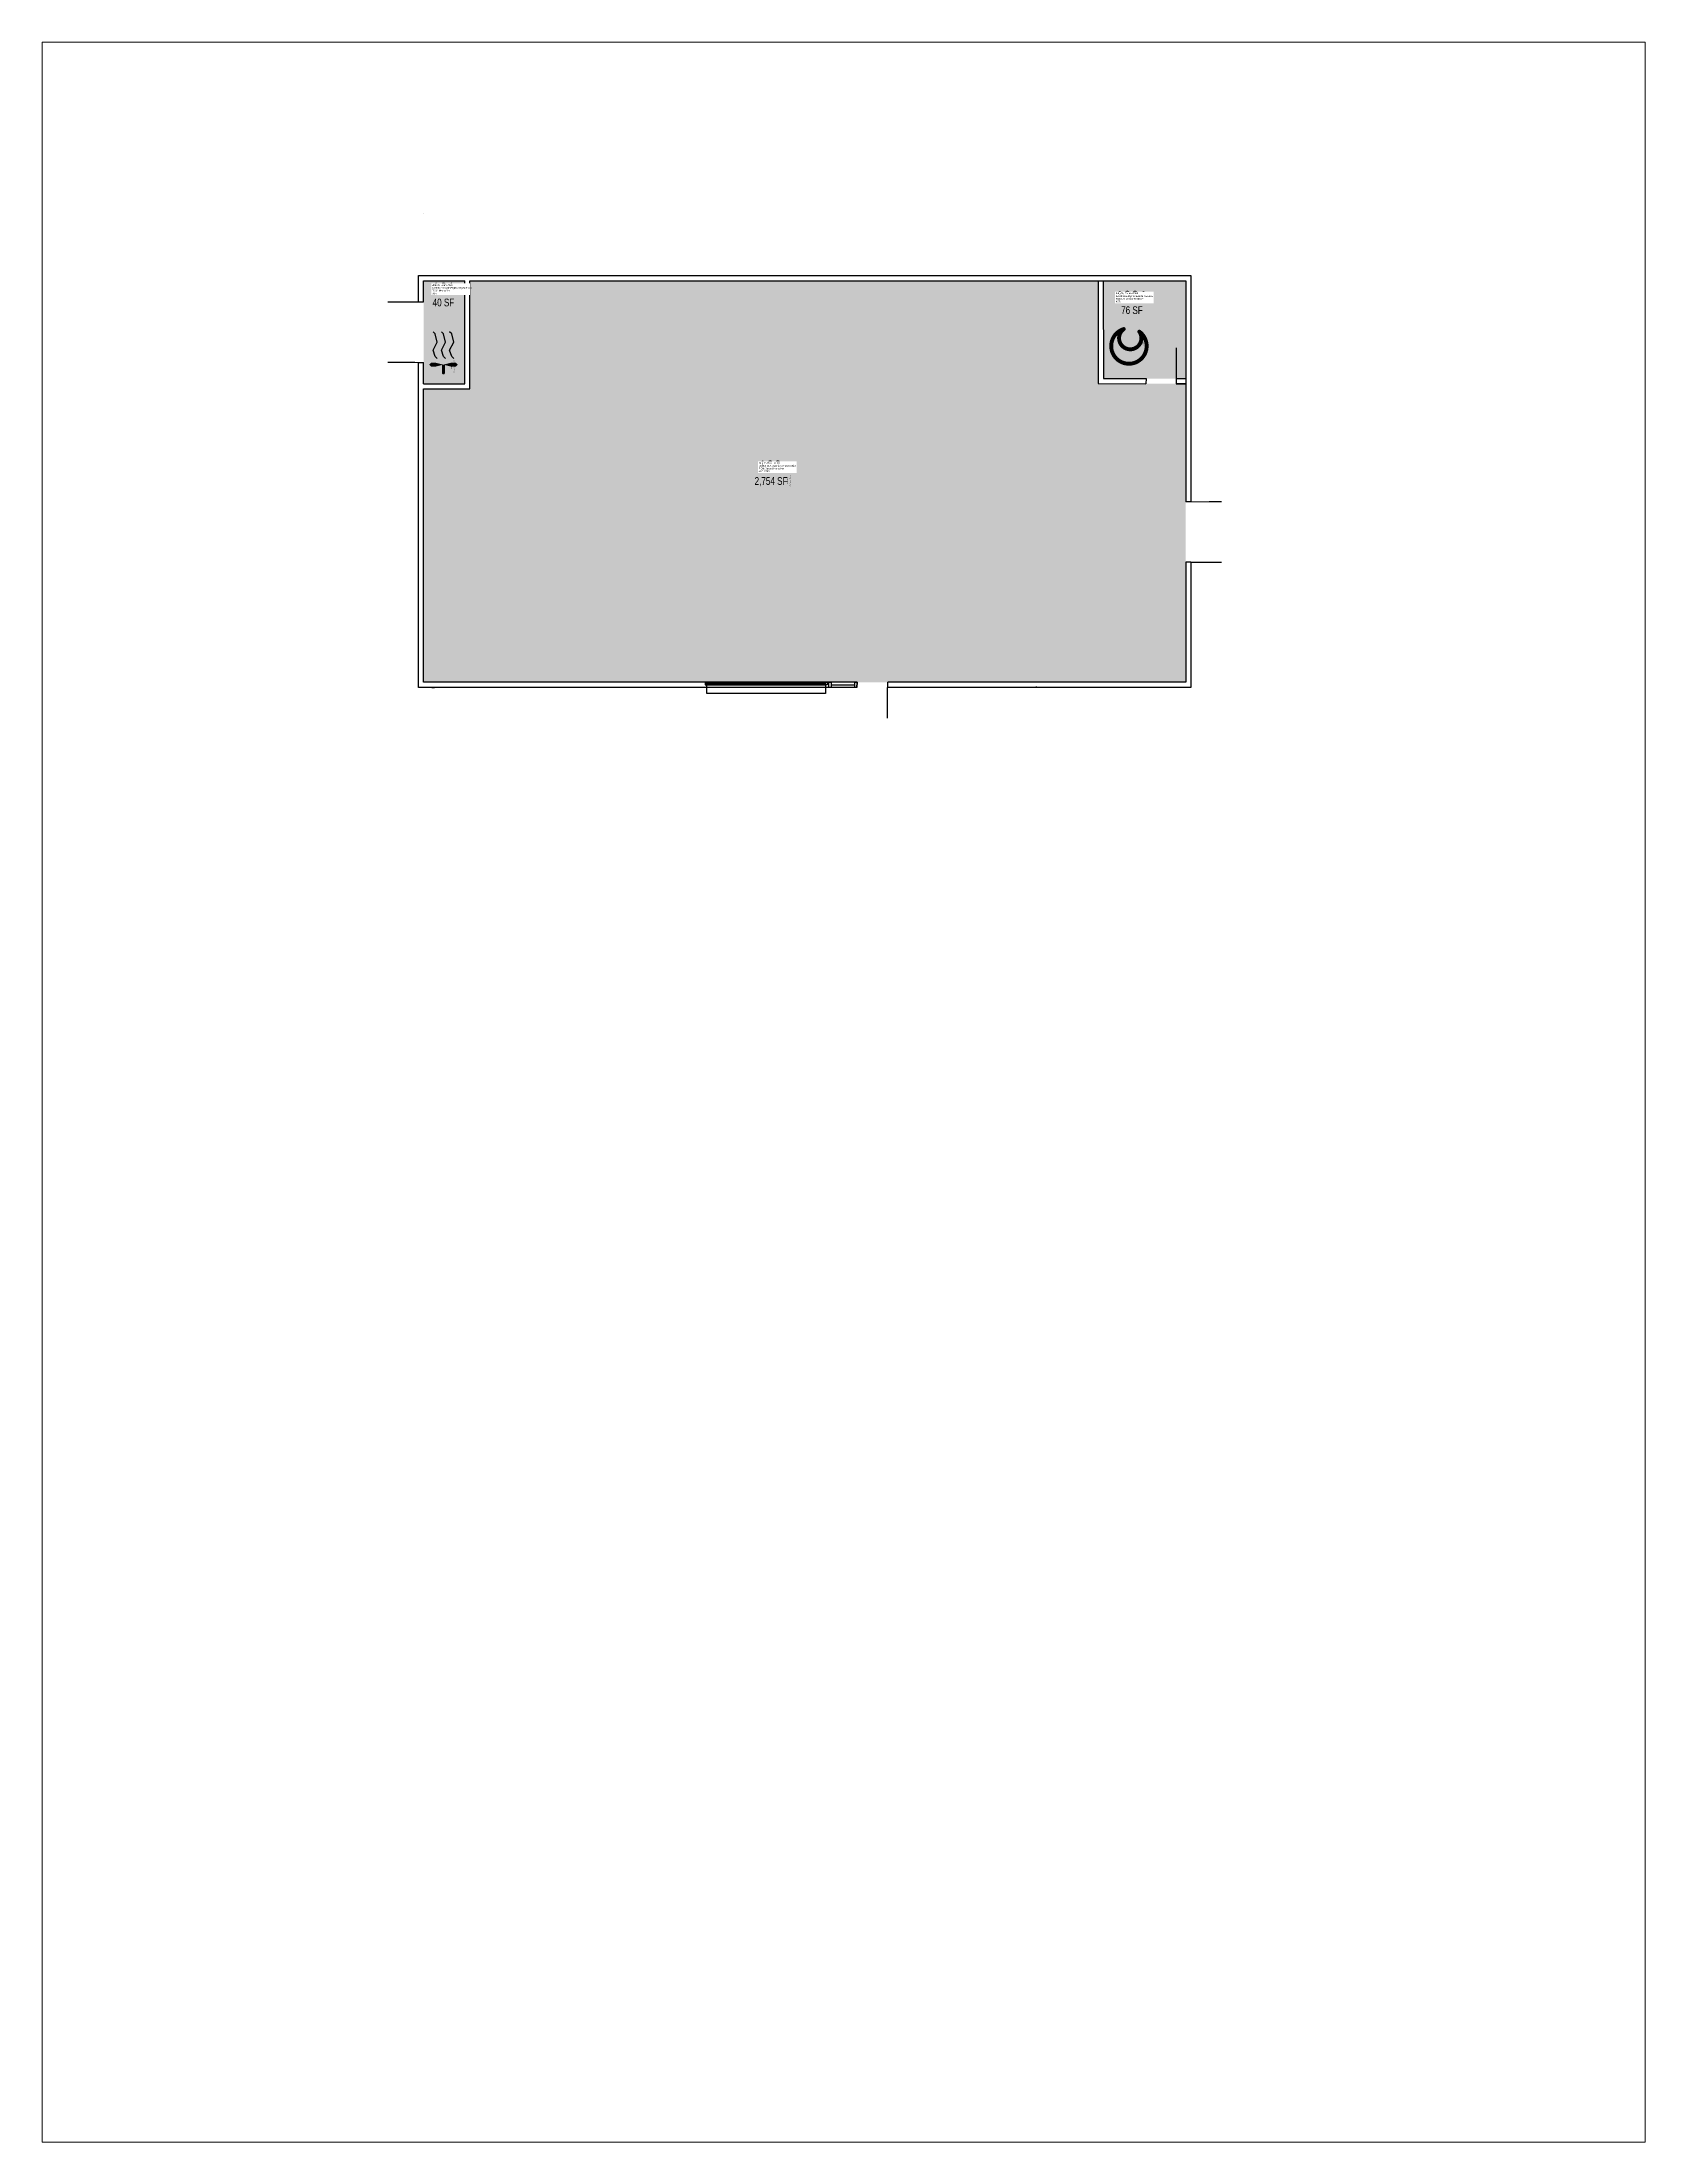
# Paper-space layout 'Layout1' of a CAD drawing. Header units: inches. Extents: x 0.4 to 8.2, y 0.4 to 10.6.
# The model-space entities are those that its viewports show. They can reach past a viewport. Long polylines and large blocks are cut down to what shows.
import ezdxf
from ezdxf.enums import TextEntityAlignment as Align

# ---------------------------------------------------------------- set-up
doc = ezdxf.new("R2010")
doc.units = ezdxf.units.IN
doc.header["$LTSCALE"] = 10
doc.header["$MEASUREMENT"] = 0
doc.layers.get('0').update_dxf_attribs({"linetype": 'CONTINUOUS'})
for name, color, linetype in [('A-DOOR', 2, 'CONTINUOUS'), ('A-GLAZ', 1, 'CONTINUOUS'), ('A-IDEN-CNUM', 7, 'CONTINUOUS'), ('A-IDEN-ICON', 4, 'CONTINUOUS'), ('A-IDEN-RNUM', 7, 'CONTINUOUS'), ('A-IDEN-SNUM', 4, 'CONTINUOUS'), ('A-IDEN-VNUM', 4, 'CONTINUOUS'), ('A-WALL', 5, 'CONTINUOUS'), ('AREA-TEXT', 3, 'CONTINUOUS'), ('Rooms-Category-Color', 7, 'CONTINUOUS'), ('Rooms-College-Color', 7, 'CONTINUOUS'), ('Rooms-Department-Color', 7, 'CONTINUOUS'), ('Rooms-Division-Color', 7, 'CONTINUOUS'), ('Rooms-Information', 7, 'CONTINUOUS')]:
    doc.layers.add(name, color=color, linetype=linetype)
doc.styles.add('CP_AREA', font='arial.ttf', dxfattribs={"height": 15})
doc.styles.add('CP_ROOMSNUMBER', font='arial.ttf', dxfattribs={"height": 1})
doc.styles.add('CP_ROOMVNUMBER', font='arial.ttf', dxfattribs={"width": 0.85, "height": 0.075})

# ---------------------------------------------------------------- blocks, each defined once
blk = doc.blocks.new('CPBATH')
at = {"color": 0, "linetype": 'ByBlock', "const_width": 0.0127}
for points in [[(0.0571, 0.0168, 0.861492), (-0.0551, 0, 1)], [(-0.0551, 0, 0.726902), (0.0487, -0.0337, 1)], [(0.0571, 0.0168, 0.729002), (-0.0084, -0.0042, 1)], [(-0.0084, -0.0042, 0.609468), (0.0487, -0.0337, 1)]]:
    blk.add_lwpolyline(points, format="xyb", dxfattribs=at)
at = {"color": 0, "linetype": 'ByBlock', "const_width": 0.00637}
for points in [[(0.0544, 0.0152, 1), (0.0599, 0.0184, 1)], [(0.0459, -0.0353, 1), (0.0515, -0.0321, 1)]]:
    blk.add_lwpolyline(points, format="xyb", close=True, dxfattribs=at)
blk = doc.blocks.new('CPMECH')
for p, q in [((0.005, 0.025), (0.015, 0.035)), ((0.015, 0.035), (0.045, 0.045)), ((0.015, -0.005), (0.045, 0.005)), ((0.045, 0.045), (0.085, 0.025)), ((0.045, 0.005), (0.085, -0.015)), ((0.085, 0.025), (0.125, 0.035)), ((0.125, 0.035), (0.135, 0.045)), ((0.125, -0.005), (0.135, 0.005)), ((0.005, -0.015), (0.015, -0.005)), ((0.005, -0.055), (0.015, -0.045)), ((0.015, -0.045), (0.045, -0.035)), ((0.045, -0.035), (0.085, -0.055)), ((0.085, -0.015), (0.125, -0.005)), ((0.085, -0.055), (0.125, -0.045)), ((0.125, -0.045), (0.135, -0.035))]:
    blk.add_line(p, q)
at = {"const_width": 0.0075}
blk.add_lwpolyline([(-0.068, -0.007, 1), (-0.062, -0.003, 1)], format="xyb", close=True, dxfattribs=at)
at = {"const_width": 0.015}
blk.add_lwpolyline([(-0.025, -0.005), (-0.065, -0.005)], dxfattribs=at)
for points in [[(-0.025, -0.005, 0, 0.02, 0), (-0.025, 0.035, 0.02, 0.02, 0), (-0.025, 0.055, 0.02, 0, 0), (-0.025, 0.065, 0, 0, 0)], [(-0.025, -0.005, 0, 0.02, 0), (-0.025, -0.045, 0.02, 0.02, 0), (-0.025, -0.065, 0.02, 0, 0), (-0.025, -0.075, 0, 0, 0)]]:
    blk.add_lwpolyline(points, format="xyseb")

msp = doc.modelspace()

# ---------------------------------------------------------------- hatches: boundary and pattern name
at = {"layer": 'Rooms-Category-Color', "true_color": 0xadadad}
for points in [[(69211974.8, 27669911.4), (69211950.5, 27669906.7), (69211959.6, 27669859.6), (69212077.4, 27669882.5), (69212068.3, 27669929.6)], [(69212219.4, 27669152.2), (69212107.5, 27669130.4), (69212125.8, 27669036.2), (69212237.7, 27669057.9)]]:
    msp.add_hatch(color=253, dxfattribs=at).paths.add_polyline_path(points)
at = {"layer": 'Rooms-Category-Color', "true_color": 0xe3f498}
msp.add_hatch(color=61, dxfattribs=at).paths.add_polyline_path([(69211608.9, 27669840.3), (69211944.6, 27669905.6), (69211954.9, 27669852.6), (69212078.6, 27669876.6), (69212218.2, 27669158.1), (69212100.5, 27669135.2), (69212119.9, 27669035), (69211778.3, 27668968.6)])
at = {"layer": 'Rooms-College-Color', "true_color": 0xadadad}
for points in [[(69211974.8, 27669911.4), (69211950.5, 27669906.7), (69211959.6, 27669859.6), (69212077.4, 27669882.5), (69212068.3, 27669929.6)], [(69212219.4, 27669152.2), (69212107.5, 27669130.4), (69212125.8, 27669036.2), (69212237.7, 27669057.9)]]:
    msp.add_hatch(color=253, dxfattribs=at).paths.add_polyline_path(points)
at = {"layer": 'Rooms-College-Color', "true_color": 0xb2d6e9}
msp.add_hatch(color=254, dxfattribs=at).paths.add_polyline_path([(69211608.9, 27669840.3), (69211944.6, 27669905.6), (69211954.9, 27669852.6), (69212078.6, 27669876.6), (69212218.2, 27669158.1), (69212100.5, 27669135.2), (69212119.9, 27669035), (69211778.3, 27668968.6)])
at = {"layer": 'Rooms-Department-Color', "true_color": 0xacacac}
for points in [[(69211974.8, 27669911.4), (69211950.5, 27669906.7), (69211959.6, 27669859.6), (69212077.4, 27669882.5), (69212068.3, 27669929.6)], [(69212219.4, 27669152.2), (69212107.5, 27669130.4), (69212125.8, 27669036.2), (69212237.7, 27669057.9)]]:
    msp.add_hatch(color=253, dxfattribs=at).paths.add_polyline_path(points)
at = {"layer": 'Rooms-Department-Color', "true_color": 0xb2d6e9}
msp.add_hatch(color=254, dxfattribs=at).paths.add_polyline_path([(69211608.9, 27669840.3), (69211944.6, 27669905.6), (69211954.9, 27669852.6), (69212078.6, 27669876.6), (69212218.2, 27669158.1), (69212100.5, 27669135.2), (69212119.9, 27669035), (69211778.3, 27668968.6)])
at = {"layer": 'Rooms-Division-Color', "true_color": 0xadadad}
for points in [[(69211974.8, 27669911.4), (69211950.5, 27669906.7), (69211959.6, 27669859.6), (69212077.4, 27669882.5), (69212068.3, 27669929.6)], [(69212219.4, 27669152.2), (69212107.5, 27669130.4), (69212125.8, 27669036.2), (69212237.7, 27669057.9)]]:
    msp.add_hatch(color=253, dxfattribs=at).paths.add_polyline_path(points)
at = {"layer": 'Rooms-Division-Color', "true_color": 0xb2d6e9}
msp.add_hatch(color=254, dxfattribs=at).paths.add_polyline_path([(69211608.9, 27669840.3), (69211944.6, 27669905.6), (69211954.9, 27669852.6), (69212078.6, 27669876.6), (69212218.2, 27669158.1), (69212100.5, 27669135.2), (69212119.9, 27669035), (69211778.3, 27668968.6)])

# ---------------------------------------------------------------- linework, layer by layer
at = {"layer": 'A-DOOR'}
for p, q in [((69211669.9, 27669515.8), (69211696.2, 27669380.3)), ((69211697.2, 27669380.5), (69211670.9, 27669516))]:
    msp.add_line(p, q, dxfattribs=at)
for points in [[(69212042.8, 27669930.8, 1.5, 1.5, 0), (69212036, 27669966.1, 0, 0, 0), (69212035.2, 27669966, 0, 0, 0.402069), (69212008.2, 27669924.1, 0, 0, 0.402069)], [(69211973.6, 27669917.3, 1.5, 1.5, 0), (69211966.8, 27669952.7, 0, 0, 0), (69211967.5, 27669952.8, 0, 0, -0.402069), (69212008.3, 27669924.1, 0, 0, -0.402069)], [(69211706.1, 27669308.8, 1.5, 1.5, 0), (69211670.7, 27669302, 0, 0, 0), (69211670.6, 27669302.7, 0, 0, -0.402069), (69211699.3, 27669343.5, 0, 0, -0.402069)], [(69212123.7, 27669047, 1.5, 1.5, 0), (69212159, 27669053.9, 0, 0, 0), (69212158.9, 27669054.6, 0, 0, 0.402069), (69212117, 27669081.6, 0, 0, 0.402069)], [(69211985.9, 27669002.9, 1.5, 1.5, 0), (69211992.8, 27668967.5, 0, 0, 0), (69211992.1, 27668967.4, 0, 0, -0.402069), (69211951.3, 27668996.2, 0, 0, -0.402069)], [(69211916.7, 27668989.4, 1.5, 1.5, 0), (69211923.6, 27668954.1, 0, 0, 0), (69211924.3, 27668954.2, 0, 0, 0.402069), (69211951.4, 27668996.2, 0, 0, 0.402069)]]:
    msp.add_lwpolyline(points, format="xyseb", dxfattribs=at)
for points in [[(69211668.9, 27669515.6), (69211671.9, 27669516.2), (69211671.5, 27669518.1), (69211668.6, 27669517.6)], [(69211695.3, 27669380.1), (69211685.5, 27669378.2), (69211659.1, 27669513.7), (69211668.9, 27669515.6)]]:
    msp.add_lwpolyline(points, close=True, dxfattribs=at)
msp.add_lwpolyline([(69211698.6, 27669378.7), (69211695.6, 27669378.2), (69211695.3, 27669380.1), (69211698.2, 27669380.7), (69211698.6, 27669378.7)], dxfattribs=at)
at = {"layer": 'A-GLAZ'}
for p, q in [((69211698.8, 27669346.1), (69211693.6, 27669373.1)), ((69211696.5, 27669373.6), (69211701.7, 27669346.6)), ((69211704.7, 27669347.2), (69211699.5, 27669374.2))]:
    msp.add_line(p, q, dxfattribs=at)
at = {"layer": 'A-IDEN-CNUM'}
msp.add_line((69211739.2, 27669138.3), (69211740.2, 27669138.5), dxfattribs=at)
at = {"layer": 'A-WALL'}
for p, q in [((69212042.8, 27669930.8), (69212073, 27669936.7)), ((69212073, 27669936.7), (69212244.7, 27669053.2)), ((69212144.8, 27669944.5), (69212144.8, 27669944.5)), ((69211601.8, 27669845.1), (69211973.6, 27669917.3)), ((69211950.5, 27669906.7), (69211974.8, 27669911.4)), ((69211973.6, 27669917.3), (69211974.8, 27669911.4)), ((69212042.8, 27669930.8), (69212044, 27669924.9)), ((69212044, 27669924.9), (69212068.3, 27669929.6)), ((69212068.3, 27669929.6), (69212077.4, 27669882.5)), ((69211608.9, 27669840.3), (69211944.6, 27669905.6)), ((69211944.6, 27669905.6), (69211954.9, 27669852.6)), ((69211950.5, 27669906.7), (69211959.6, 27669859.6)), ((69211954.9, 27669852.6), (69212078.6, 27669876.6)), ((69211959.6, 27669859.6), (69212077.4, 27669882.5)), ((69212078.6, 27669876.6), (69212237.7, 27669057.9)), ((69211699.3, 27669343.5), (69211601.8, 27669845.1)), ((69211705.2, 27669344.6), (69211608.9, 27669840.3)), ((69211604.8, 27669829.8), (69211605.4, 27669826.9)), ((69211699.3, 27669343.5), (69211705.2, 27669344.6)), ((69211773.6, 27668961.6), (69211706.1, 27669308.8)), ((69211706.2, 27669308.1), (69211712.1, 27669309.3)), ((69211778.3, 27668968.6), (69211712.1, 27669309.3)), ((69212218.2, 27669158.1), (69212100.5, 27669135.2)), ((69212219.4, 27669152.2), (69212107.5, 27669130.4)), ((69212100.5, 27669135.2), (69212111.1, 27669080.5)), ((69212107.5, 27669130.4), (69212117, 27669081.6)), ((69212117, 27669081.6), (69212111.1, 27669080.5)), ((69212237.7, 27669057.9), (69211984.8, 27669008.8)), ((69212244.7, 27669053.2), (69211985.9, 27669002.9)), ((69212123.7, 27669047), (69212117.8, 27669045.8)), ((69212119.9, 27669035), (69212117.8, 27669045.8)), ((69212117.8, 27669045.8), (69212119.9, 27669035)), ((69212123.7, 27669047), (69212125.8, 27669036.2)), ((69211985.9, 27669002.9), (69211984.8, 27669008.8)), ((69211916.7, 27668989.4), (69211773.6, 27668961.6)), ((69211915.6, 27668995.3), (69211778.3, 27668968.6)), ((69211916.7, 27668989.4), (69211915.6, 27668995.3))]:
    msp.add_line(p, q, dxfattribs=at)
for points in [[(69211699.5, 27669374.2), (69211693.6, 27669373.1), (69211693.1, 27669375.6), (69211699, 27669376.8), (69211699.5, 27669374.2)], [(69211705.2, 27669344.6), (69211699.3, 27669343.5), (69211698.8, 27669346.1), (69211704.7, 27669347.2), (69211705.2, 27669344.6)]]:
    msp.add_lwpolyline(points, dxfattribs=at)

# ---------------------------------------------------------------- block references
at = {"layer": 'A-IDEN-ICON', "rotation": 11.00067026058697}
for name, p, xscale, yscale, zscale in [('CPMECH', (69211982.3, 27669890.6), 240, 240, 240), ('CPBATH', (69212149.6, 27669108.2), 360, 360, 360)]:
    msp.add_blockref(name, p, dxfattribs=dict(at, xscale=xscale, yscale=yscale, zscale=zscale))
msp.add_blockref('CPBATH', (69211739.2, 27669138.3), dxfattribs=at)

# ---------------------------------------------------------------- texts
at = {"layer": 'A-IDEN-CNUM', "style": 'CP_ROOMSNUMBER', "width": 0.85}
for s, p in [('CAD #026-A_A101-00', (69211976.9, 27669875.6)), ('CAD #026-A_A100-00', (69211921, 27669465.8)), ('CAD #026-A_A100-0A', (69212160.1, 27669093.4))]:
    msp.add_text(s, height=1, rotation=11.0007, dxfattribs=at).set_placement(p, align=Align.MIDDLE)
at = {"layer": 'A-IDEN-RNUM', "style": 'CP_ROOMSNUMBER', "width": 0.85}
for s, p in [('0101-00', (69211976.3, 27669878.5)), ('0100-00', (69211920.5, 27669468.7)), ('0100-A0', (69212159.5, 27669096.3))]:
    msp.add_text(s, height=1, rotation=11.0007, dxfattribs=at).set_placement(p, align=Align.MIDDLE)
at = {"layer": 'A-IDEN-SNUM', "style": 'CP_ROOMSNUMBER', "width": 0.85}
for s, p in [('0260A10100', (69211976.3, 27669878.5)), ('0260A10000', (69211920.5, 27669468.7)), ('0260A100A0', (69212159.5, 27669096.3))]:
    msp.add_text(s, height=1, rotation=11.0007, dxfattribs=at).set_placement(p, align=Align.MIDDLE)
at = {"layer": 'A-IDEN-VNUM', "style": 'CP_ROOMVNUMBER', "width": 0.85}
for s, p in [('101', (69212063.8, 27669905)), ('100', (69211932.9, 27669491.9)), ('100A', (69212207.5, 27669115.9))]:
    msp.add_text(s, height=13.5, rotation=281.0007, dxfattribs=at).set_placement(p, align=Align.MIDDLE)
at = {"layer": 'AREA-TEXT', "style": 'CP_AREA', "width": 0.75}
for s, p in [('40 SF', (69212047.8, 27669902.1)), ('2,754 SF', (69211916.4, 27669487.7)), ('76 SF', (69212192.1, 27669112.9))]:
    msp.add_text(s, height=9, rotation=281.0007, dxfattribs=at).set_placement(p, align=Align.MIDDLE_CENTER)

# ---------------------------------------------------------------- next in the draw order: texts
at = {"layer": 'Rooms-Information', "char_height": 1.929, "width": 43.2, "attachment_point": 7, "rotation": 281.0007, "style": 'CP_ROOMVNUMBER', "bg_fill": 3, "box_fill_scale": 1.5, "bg_fill_color": 256, "bg_fill_true_color": 13158600, "bg_fill_transparency": 0}
for s, insert in [('Bldg.26, Room A101^M^J128006-FacMgmt-Engineering Services^M^JFICM: Mechanical^M^JASF: ', (69212054.7, 27669916.9)), ('Bldg.26, Room A100^M^J109200-CLA-Graphic Communication^M^JFICM: Special Instruction^M^JASF: 2753', (69211923.8, 27669503.8)), ('Bldg.26, Room A100A^M^J128300-FacMgmt-Custodial Services^M^JFICM: All Gender Restroom^M^JASF: ', (69212197.4, 27669133))]:
    msp.add_mtext(s, dxfattribs=dict(at, insert=insert))

psp = doc.layouts.get("Layout1")

# ---------------------------------------------------------------- viewports
at = {"layer": '0', "view_target_point": (5767657.268, 2305768.663), "view_twist_angle": 78.99932973652}
psp.add_viewport(center=(4.286, 5.457), size=(7.782, 10.1993), view_center_point=(-12791111.036, 67117672.504), view_height=2447.826, dxfattribs=at)

doc.saveas('drawing.dxf')
